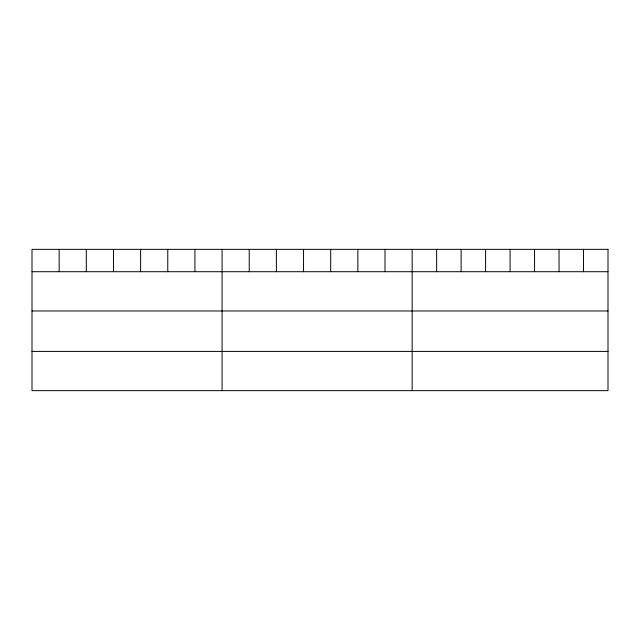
<?xml version="1.0" encoding="UTF-8"?>
<svg xmlns="http://www.w3.org/2000/svg" width="640" height="640" viewBox="0 0 640 640"><rect width="100%" height="100%" fill="white"/><g stroke="black" fill="none" stroke-linecap="round" stroke-linejoin="round"><path stroke-width="0.96" d="M32 271.712L608 271.712M32 310.968L608 310.968M32 351.408L608 351.408M583.52 249.344L583.52 271.712M559.04 249.344L559.04 271.712M534.56 249.344L534.56 271.712M510.08 249.344L510.08 271.712M485.6 249.344L485.6 271.712M461.12 249.344L461.12 271.712M436.64 249.344L436.64 271.712M412.16 249.344L412.16 390.656M385.008 249.344L385.008 271.712M357.848 249.344L357.848 271.712M330.696 249.344L330.696 271.712M303.544 249.344L303.544 271.712M276.392 249.344L276.392 271.712M249.232 249.344L249.232 271.712M222.08 249.344L222.08 390.656M194.928 249.344L194.928 271.712M167.768 249.344L167.768 271.712M140.616 249.344L140.616 271.712M113.464 249.344L113.464 271.712M86.312 249.344L86.312 271.712M59.152 249.344L59.152 271.712M608 249.344L32 249.344L32 390.656L608 390.656L608 249.344"/></g></svg>
